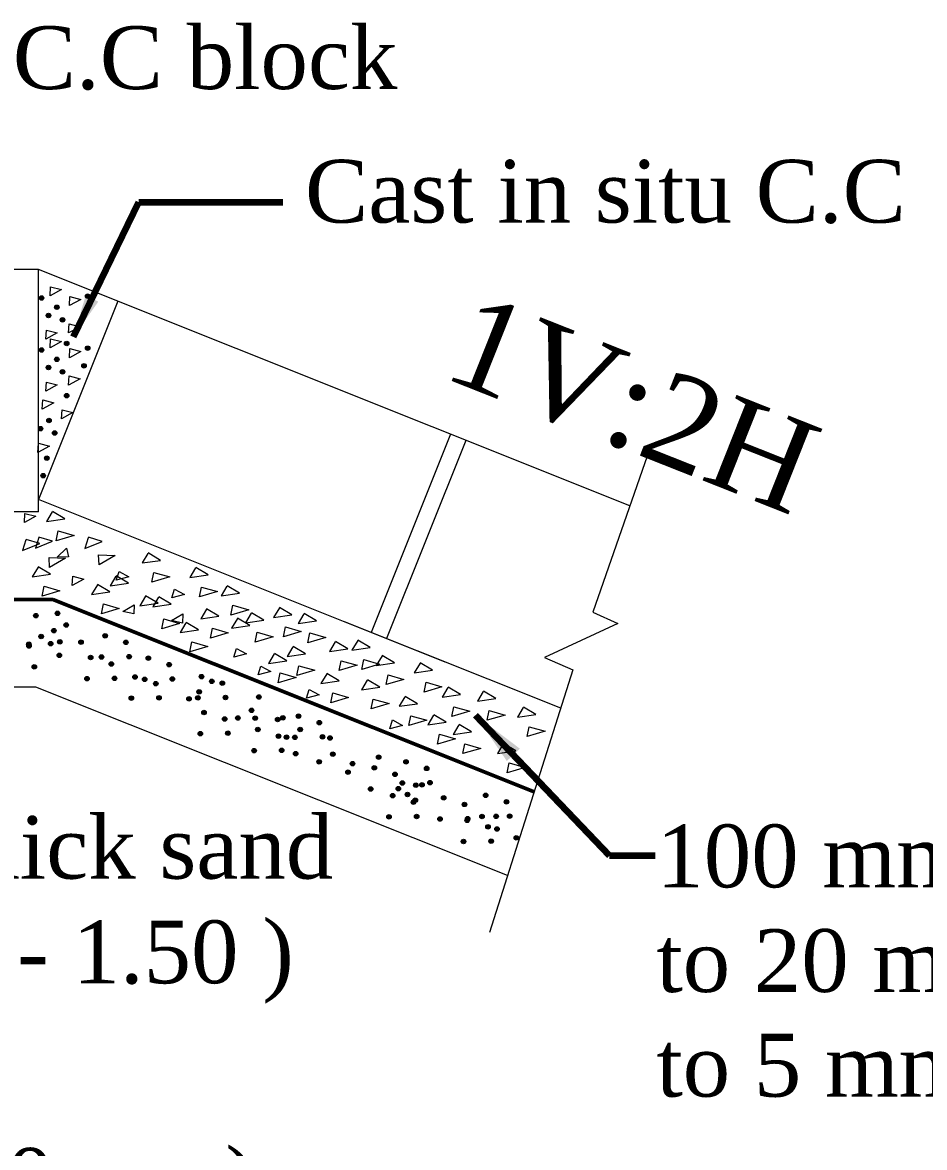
# Model space of a CAD drawing. Header units: metres. Extents: x -2434 to 11656, y -15288 to 8109.
# Drawn here: x -323.94 to -309.12, y -8336.46 to -8317.96 of the extents above; entities that cross this region are included whole.
import ezdxf

# ---------------------------------------------------------------- set-up
doc = ezdxf.new("R2010")
doc.units = ezdxf.units.M
doc.layers.add('LINE', color=7, linetype='Continuous')
doc.styles.get("Standard").update_dxf_attribs({"font": 'times.ttf'})
doc.dimstyles.get("Standard").update_dxf_attribs({"dimtxt": 0.5, "dimasz": 0.4075, "dimexe": 0.364, "dimexo": 0.219, "dimgap": 0.09, "dimtad": 0, "dimdec": 0, "dimlfac": 1000, "dimzin": 0, "dimdsep": 46, "dimtxsty": 'Standard', "dimcen": 0.09, "dimadec": 0, "dimazin": 0, "dimtfac": 1, "dimtdec": 0, "dimtofl": 0, "dimtmove": 0, "dimatfit": 3, "dimfxl": 1, "dimtolj": 1, "dimtzin": 0, "dimarcsym": 0})

msp = doc.modelspace()

# ---------------------------------------------------------------- hatches: boundary and pattern name
at = {"layer": 'LINE', "lineweight": 9, "ltscale": 0.5}
for points in [[(-323.587797, -8322.494836, -1), (-323.661877, -8322.494836, -1)], [(-322.830504, -8322.465357, -1), (-322.904584, -8322.465357, -1)], [(-323.337003, -8322.647137, -1), (-323.411083, -8322.647137, -1)], [(-323.474606, -8322.782104, -1), (-323.548686, -8322.782104, -1)], [(-323.243573, -8322.853485, -1), (-323.317653, -8322.853485, -1)], [(-322.889517, -8322.755226, -1), (-322.963597, -8322.755226, -1)], [(-323.174641, -8323.243922, -1), (-323.248722, -8323.243922, -1)], [(-323.587797, -8323.350785, -1), (-323.661877, -8323.350785, -1)], [(-322.830504, -8323.321307, -1), (-322.904584, -8323.321307, -1)], [(-323.337003, -8323.503086, -1), (-323.411083, -8323.503086, -1)], [(-322.889517, -8323.611175, -1), (-322.963597, -8323.611175, -1)], [(-323.474606, -8323.638054, -1), (-323.548686, -8323.638054, -1)], [(-323.243573, -8323.709434, -1), (-323.317653, -8323.709434, -1)], [(-323.174641, -8324.099871, -1), (-323.248722, -8324.099871, -1)], [(-323.466398, -8324.509452, -1), (-323.540479, -8324.509452, -1)], [(-323.372968, -8324.7158, -1), (-323.447049, -8324.7158, -1)]]:
    msp.add_hatch(color=7, dxfattribs=at).paths.add_polyline_path(points)
at = {"layer": 'LINE', "lineweight": 18, "ltscale": 0.5}
for points in [[(-323.604001, -8324.64442, -1), (-323.678082, -8324.64442, -1)], [(-323.502671, -8325.127408, -1), (-323.576751, -8325.127408, -1)], [(-323.561684, -8325.417276, -1), (-323.635764, -8325.417276, -1)], [(-323.325649, -8327.679038, -1), (-323.39973, -8327.679038, -1)], [(-323.680891, -8327.717775, -1), (-323.754971, -8327.717775, -1)], [(-323.182818, -8327.872071, -1), (-323.256898, -8327.872071, -1)], [(-323.595029, -8328.060657, -1), (-323.669109, -8328.060657, -1)], [(-323.385274, -8327.965437, -1), (-323.459354, -8327.965437, -1)], [(-322.545811, -8328.064034, -1), (-322.613583, -8328.034121, -1)], [(-323.797461, -8328.188314, -1), (-323.871541, -8328.188314, -1)], [(-323.793321, -8328.216555, -1), (-323.867401, -8328.216555, -1)], [(-323.438079, -8328.177818, -1), (-323.512159, -8328.177818, -1)], [(-323.287666, -8328.149577, -1), (-323.361747, -8328.149577, -1)], [(-322.938718, -8328.154033, -1), (-323.012798, -8328.154033, -1)], [(-322.205175, -8328.172039, -1), (-322.272948, -8328.142126, -1)], [(-323.295248, -8328.37085, -1), (-323.369328, -8328.37085, -1)], [(-322.785014, -8328.420802, -1), (-322.852786, -8328.390889, -1)], [(-322.605712, -8328.412391, -1), (-322.673484, -8328.382478, -1)], [(-322.152451, -8328.406309, -1), (-322.220223, -8328.376396, -1)], [(-321.836214, -8328.431625, -1), (-321.903986, -8328.401712, -1)], [(-323.707458, -8328.559437, -1), (-323.781539, -8328.559437, -1)], [(-322.444379, -8328.528807, -1), (-322.512151, -8328.498894, -1)], [(-321.495579, -8328.53963, -1), (-321.563351, -8328.509717, -1)], [(-322.844915, -8328.769159, -1), (-322.912687, -8328.739246, -1)], [(-322.391654, -8328.763077, -1), (-322.459426, -8328.733164, -1)], [(-322.055324, -8328.742868, -1), (-322.123096, -8328.712955, -1)], [(-321.896115, -8328.779982, -1), (-321.963888, -8328.750069, -1)], [(-321.442854, -8328.7739, -1), (-321.510627, -8328.743987, -1)], [(-320.96237, -8328.735726, -1), (-321.030143, -8328.705813, -1)], [(-320.791452, -8328.798662, -1), (-320.865489, -8328.796132, -1)], [(-321.714689, -8328.850872, -1), (-321.782461, -8328.82096, -1)], [(-321.000984, -8328.985358, -1), (-321.068756, -8328.955445, -1)], [(-320.621735, -8328.84373, -1), (-320.689508, -8328.813817, -1)], [(-322.115225, -8329.091224, -1), (-322.182997, -8329.061312, -1)], [(-321.661964, -8329.085143, -1), (-321.729736, -8329.05523, -1)], [(-321.166182, -8329.08652, -1), (-321.240219, -8329.083991, -1)], [(-321.022271, -8329.084082, -1), (-321.090044, -8329.054169, -1)], [(-320.569011, -8329.078, -1), (-320.636783, -8329.048087, -1)], [(-320.020117, -8329.07002, -1), (-320.087889, -8329.040108, -1)], [(-320.92252, -8329.324448, -1), (-320.990292, -8329.294535, -1)], [(-320.140538, -8329.29017, -1), (-320.20831, -8329.260257, -1)], [(-319.368882, -8329.384655, -1), (-319.436655, -8329.354742, -1)], [(-320.581884, -8329.432452, -1), (-320.649657, -8329.402539, -1)], [(-320.365027, -8329.415972, -1), (-320.432799, -8329.386059, -1)], [(-320.080018, -8329.418377, -1), (-320.14779, -8329.388464, -1)], [(-319.712791, -8329.440333, -1), (-319.780563, -8329.41042, -1)], [(-319.626757, -8329.412295, -1), (-319.694529, -8329.382382, -1)], [(-319.028247, -8329.49266, -1), (-319.096019, -8329.462747, -1)], [(-320.982421, -8329.672804, -1), (-321.050193, -8329.642891, -1)], [(-320.52916, -8329.666722, -1), (-320.596932, -8329.636809, -1)], [(-320.038629, -8329.605786, -1), (-320.106402, -8329.575873, -1)], [(-319.697994, -8329.71379, -1), (-319.765766, -8329.683878, -1)], [(-319.565562, -8329.731362, -1), (-319.633335, -8329.701449, -1)], [(-319.428783, -8329.733012, -1), (-319.496556, -8329.703099, -1)], [(-319.341074, -8329.60556, -1), (-319.408846, -8329.575647, -1)], [(-318.975522, -8329.72693, -1), (-319.043295, -8329.697017, -1)], [(-318.852345, -8329.745145, -1), (-318.920117, -8329.715232, -1)], [(-320.09853, -8329.954142, -1), (-320.166303, -8329.92423, -1)], [(-319.645269, -8329.948061, -1), (-319.713042, -8329.918148, -1)], [(-319.416352, -8330.002198, -1), (-319.484124, -8329.972285, -1)], [(-318.806321, -8330.010241, -1), (-318.874093, -8329.980328, -1)], [(-318.05288, -8330.060535, -1), (-318.120653, -8330.030622, -1)], [(-319.03081, -8330.136044, -1), (-319.098582, -8330.106131, -1)], [(-318.555906, -8330.30701, -1), (-318.623679, -8330.277097, -1)], [(-318.481063, -8330.166528, -1), (-318.548836, -8330.136615, -1)], [(-318.123339, -8330.234835, -1), (-318.191111, -8330.204922, -1)], [(-317.603017, -8330.136863, -1), (-317.670789, -8330.10695, -1)], [(-317.262381, -8330.244868, -1), (-317.330154, -8330.214955, -1)], [(-317.782704, -8330.34284, -1), (-317.850476, -8330.312927, -1)], [(-317.662918, -8330.48522, -1), (-317.73069, -8330.455307, -1)], [(-317.209657, -8330.479138, -1), (-317.277429, -8330.449225, -1)], [(-318.18324, -8330.583192, -1), (-318.251012, -8330.553279, -1)], [(-317.729979, -8330.57711, -1), (-317.797751, -8330.547197, -1)], [(-317.577866, -8330.672584, -1), (-317.645639, -8330.642671, -1)], [(-317.442042, -8330.521523, -1), (-317.509814, -8330.49161, -1)], [(-317.339552, -8330.5154, -1), (-317.407325, -8330.485487, -1)], [(-317.821336, -8330.693226, -1), (-317.889108, -8330.663314, -1)], [(-317.480701, -8330.801231, -1), (-317.548473, -8330.771318, -1)], [(-317.450299, -8330.766371, -1), (-317.518071, -8330.736459, -1)], [(-316.983213, -8330.728909, -1), (-317.050985, -8330.698996, -1)], [(-316.642577, -8330.836913, -1), (-316.71035, -8330.807, -1)], [(-316.29321, -8330.68778, -1), (-316.360982, -8330.657867, -1)], [(-315.952575, -8330.795785, -1), (-316.020347, -8330.765872, -1)], [(-317.881237, -8331.041583, -1), (-317.949009, -8331.01167, -1)], [(-317.427976, -8331.035501, -1), (-317.495748, -8331.005588, -1)], [(-316.353111, -8331.036137, -1), (-316.420883, -8331.006224, -1)], [(-316.122767, -8331.033721, -1), (-316.190539, -8331.003808, -1)], [(-315.89985, -8331.030055, -1), (-315.967622, -8331.000142, -1)], [(-317.043114, -8331.077265, -1), (-317.110886, -8331.047352, -1)], [(-316.597469, -8331.098691, -1), (-316.665241, -8331.068778, -1)], [(-316.589853, -8331.071183, -1), (-316.657625, -8331.041271, -1)], [(-316.256833, -8331.206696, -1), (-316.324606, -8331.176783, -1)], [(-316.107825, -8331.241595, -1), (-316.175597, -8331.211682, -1)], [(-315.790388, -8331.386574, -1), (-315.858161, -8331.356661, -1)], [(-316.65737, -8331.447048, -1), (-316.725142, -8331.417135, -1)], [(-316.204109, -8331.440966, -1), (-316.271881, -8331.411053, -1)]]:
    msp.add_hatch(color=7, dxfattribs=at).paths.add_polyline_path(points)

# ---------------------------------------------------------------- linework, layer by layer
at = {"layer": 'LINE', "color": 7, "lineweight": 18, "ltscale": 0.5}
for p, q in [((-323.677179, -8322.026389), (-334.812874, -8322.026389)), ((-323.677179, -8322.026389), (-329.245026, -8322.026389)), ((-313.959717, -8325.913374), (-323.677179, -8322.026389)), ((-323.677179, -8326.013516), (-323.677179, -8322.026389)), ((-322.373338, -8322.547926), (-323.677179, -8325.807529)), ((-316.905775, -8324.734951), (-318.209617, -8327.994554)), ((-316.653303, -8324.835939), (-317.957144, -8328.095543)), ((-323.495608, -8324.930723), (-323.684868, -8325.034024)), ((-316.992147, -8328.481542), (-323.677179, -8325.807529)), ((-323.677179, -8326.013516), (-330.877179, -8326.013516)), ((-323.90734, -8326.18642), (-323.898313, -8326.0363)), ((-323.718079, -8326.083119), (-323.90734, -8326.18642)), ((-323.898313, -8326.0363), (-323.718079, -8326.083119)), ((-323.450284, -8326.013258), (-323.54489, -8326.1716)), ((-323.54489, -8326.1716), (-323.243935, -8326.128437)), ((-323.243935, -8326.128437), (-323.446713, -8326.007281)), ((-323.384401, -8326.48793), (-323.351704, -8326.326094)), ((-323.351704, -8326.326094), (-323.090588, -8326.400904)), ((-323.881731, -8326.470781), (-323.935679, -8326.647167)), ((-323.935679, -8326.647167), (-323.653809, -8326.533211)), ((-323.653809, -8326.533211), (-323.879694, -8326.464123)), ((-323.671116, -8326.431828), (-323.725064, -8326.608214)), ((-323.725064, -8326.608214), (-323.443194, -8326.494258)), ((-323.443194, -8326.494258), (-323.669079, -8326.42517)), ((-323.090588, -8326.400904), (-323.384401, -8326.48793)), ((-322.858041, -8326.436546), (-322.91199, -8326.612932)), ((-322.91199, -8326.612932), (-322.63012, -8326.498976)), ((-322.63012, -8326.498976), (-322.856005, -8326.429888)), ((-323.369377, -8326.756384), (-323.21485, -8326.606011)), ((-323.21485, -8326.606011), (-323.183191, -8326.753032)), ((-322.687436, -8326.716686), (-322.416003, -8326.726809)), ((-322.680439, -8326.881643), (-322.687436, -8326.716686)), ((-322.416003, -8326.726809), (-322.680439, -8326.881643)), ((-321.878256, -8326.693481), (-321.972863, -8326.851823)), ((-321.671908, -8326.808659), (-321.874685, -8326.687504)), ((-323.682077, -8326.921411), (-323.776684, -8327.079753)), ((-323.475729, -8327.03659), (-323.678506, -8326.915434)), ((-323.493513, -8326.925131), (-323.50051, -8326.760173)), ((-323.50051, -8326.760173), (-323.229077, -8326.770297)), ((-323.229077, -8326.770297), (-323.493513, -8326.925131)), ((-323.183191, -8326.753032), (-323.369377, -8326.756384)), ((-321.972863, -8326.851823), (-321.671908, -8326.808659)), ((-323.776684, -8327.079753), (-323.475729, -8327.03659)), ((-323.121658, -8327.219978), (-323.112631, -8327.069858)), ((-323.112631, -8327.069858), (-322.932397, -8327.116677)), ((-322.402915, -8327.068993), (-322.497522, -8327.227335)), ((-322.196567, -8327.184172), (-322.399344, -8327.063016)), ((-322.396908, -8327.133666), (-322.352206, -8326.990073)), ((-322.188421, -8327.078678), (-322.396908, -8327.133666)), ((-322.352206, -8326.990073), (-322.188421, -8327.078678)), ((-321.812374, -8327.168153), (-321.779677, -8327.006317)), ((-321.51856, -8327.081127), (-321.812374, -8327.168153)), ((-321.779677, -8327.006317), (-321.51856, -8327.081127)), ((-321.093104, -8326.93432), (-321.18771, -8327.092663)), ((-321.18771, -8327.092663), (-320.886755, -8327.049499)), ((-320.886755, -8327.049499), (-321.089533, -8326.928343)), ((-323.616195, -8327.396083), (-323.583498, -8327.234247)), ((-323.583498, -8327.234247), (-323.322381, -8327.309057)), ((-322.932397, -8327.116677), (-323.121658, -8327.219978)), ((-322.708373, -8327.211342), (-322.802979, -8327.369684)), ((-322.502024, -8327.32652), (-322.704802, -8327.205364)), ((-322.497522, -8327.227335), (-322.196567, -8327.184172)), ((-321.48469, -8327.423559), (-321.439988, -8327.279965)), ((-321.439988, -8327.279965), (-321.276203, -8327.368571)), ((-321.027221, -8327.408993), (-320.994524, -8327.247157)), ((-320.994524, -8327.247157), (-320.733407, -8327.321966)), ((-320.57864, -8327.233397), (-320.673246, -8327.39174)), ((-320.372291, -8327.348576), (-320.575069, -8327.22742)), ((-323.322381, -8327.309057), (-323.616195, -8327.396083)), ((-322.802979, -8327.369684), (-322.502024, -8327.32652)), ((-321.918109, -8327.399848), (-322.012716, -8327.55819)), ((-321.711761, -8327.515027), (-321.914538, -8327.393871)), ((-321.704293, -8327.412449), (-321.7989, -8327.570791)), ((-321.497945, -8327.527628), (-321.700722, -8327.406472)), ((-321.276203, -8327.368571), (-321.48469, -8327.423559)), ((-320.733407, -8327.321966), (-321.027221, -8327.408993)), ((-320.673246, -8327.39174), (-320.372291, -8327.348576)), ((-322.64249, -8327.686014), (-322.609793, -8327.524178)), ((-322.348676, -8327.598988), (-322.64249, -8327.686014)), ((-322.609793, -8327.524178), (-322.348676, -8327.598988)), ((-322.288869, -8327.647378), (-322.102836, -8327.538371)), ((-322.107295, -8327.688696), (-322.288869, -8327.647378)), ((-322.102836, -8327.538371), (-322.107295, -8327.688696)), ((-322.012716, -8327.55819), (-321.711761, -8327.515027)), ((-321.7989, -8327.570791), (-321.497945, -8327.527628)), ((-320.915992, -8327.611679), (-321.010598, -8327.770021)), ((-320.709643, -8327.726858), (-320.91242, -8327.605702)), ((-320.512757, -8327.70807), (-320.48006, -8327.546234)), ((-320.218943, -8327.621044), (-320.512757, -8327.70807)), ((-320.48006, -8327.546234), (-320.218943, -8327.621044)), ((-319.717343, -8327.59158), (-319.81195, -8327.749922)), ((-319.510995, -8327.706758), (-319.713772, -8327.585603)), ((-321.649951, -8327.933925), (-321.617254, -8327.772089)), ((-321.356137, -8327.846899), (-321.649951, -8327.933925)), ((-321.617254, -8327.772089), (-321.356137, -8327.846899)), ((-321.489027, -8327.799804), (-321.302994, -8327.690797)), ((-321.307453, -8327.841122), (-321.489027, -8327.799804)), ((-321.252448, -8327.83605), (-321.347054, -8327.994392)), ((-321.302994, -8327.690797), (-321.307453, -8327.841122)), ((-321.0461, -8327.951228), (-321.248877, -8327.830073)), ((-321.010598, -8327.770021), (-320.709643, -8327.726858)), ((-320.407741, -8327.763686), (-320.502347, -8327.922028)), ((-320.201392, -8327.878865), (-320.40417, -8327.757709)), ((-320.179048, -8327.679527), (-320.273655, -8327.837869)), ((-320.273655, -8327.837869), (-319.9727, -8327.794706)), ((-319.9727, -8327.794706), (-320.175477, -8327.67355)), ((-319.81195, -8327.749922), (-319.510995, -8327.706758)), ((-319.315701, -8327.688957), (-319.410307, -8327.847299)), ((-319.410307, -8327.847299), (-319.109352, -8327.804136)), ((-319.109352, -8327.804136), (-319.312129, -8327.68298)), ((-315.094201, -8329.24072), (-318.647967, -8327.819214)), ((-321.347054, -8327.994392), (-321.0461, -8327.951228)), ((-320.850109, -8328.086351), (-320.817412, -8327.924515)), ((-320.556295, -8327.999325), (-320.850109, -8328.086351)), ((-320.817412, -8327.924515), (-320.556295, -8327.999325)), ((-320.502347, -8327.922028), (-320.201392, -8327.878865)), ((-320.113166, -8328.154199), (-320.080469, -8327.992364)), ((-320.080469, -8327.992364), (-319.819352, -8328.067173)), ((-319.651461, -8328.066252), (-319.618764, -8327.904416)), ((-319.357647, -8327.979226), (-319.651461, -8328.066252)), ((-319.618764, -8327.904416), (-319.357647, -8327.979226)), ((-319.249818, -8328.163629), (-319.217121, -8328.001794)), ((-319.217121, -8328.001794), (-318.956004, -8328.076603)), ((-321.186566, -8328.310722), (-321.153869, -8328.148886)), ((-321.153869, -8328.148886), (-320.892752, -8328.223696)), ((-319.819352, -8328.067173), (-320.113166, -8328.154199)), ((-318.956004, -8328.076603), (-319.249818, -8328.163629)), ((-318.80058, -8328.147279), (-318.895187, -8328.305621)), ((-318.594232, -8328.262458), (-318.797009, -8328.141302)), ((-318.430363, -8328.127275), (-318.52497, -8328.285617)), ((-318.224015, -8328.242453), (-318.426792, -8328.121298)), ((-320.892752, -8328.223696), (-321.186566, -8328.310722)), ((-320.465302, -8328.402773), (-320.420599, -8328.259179)), ((-320.256815, -8328.347785), (-320.465302, -8328.402773)), ((-320.420599, -8328.259179), (-320.256815, -8328.347785)), ((-319.801528, -8328.346414), (-319.896135, -8328.504756)), ((-319.59518, -8328.461593), (-319.797957, -8328.340437)), ((-319.495968, -8328.228993), (-319.590575, -8328.387335)), ((-319.590575, -8328.387335), (-319.28962, -8328.344171)), ((-319.28962, -8328.344171), (-319.492397, -8328.223016)), ((-318.895187, -8328.305621), (-318.594232, -8328.262458)), ((-318.52497, -8328.285617), (-318.224015, -8328.242453)), ((-318.030772, -8328.377703), (-318.125378, -8328.536045)), ((-317.824423, -8328.492881), (-318.0272, -8328.371725)), ((-320.06571, -8328.692341), (-320.021008, -8328.548748)), ((-320.021008, -8328.548748), (-319.857223, -8328.637353)), ((-319.896135, -8328.504756), (-319.59518, -8328.461593)), ((-319.430086, -8328.703665), (-319.397389, -8328.541829)), ((-319.397389, -8328.541829), (-319.136272, -8328.616639)), ((-318.734698, -8328.621951), (-318.702001, -8328.460115)), ((-318.440884, -8328.534925), (-318.734698, -8328.621951)), ((-318.702001, -8328.460115), (-318.440884, -8328.534925)), ((-318.364481, -8328.601947), (-318.331784, -8328.440111)), ((-318.070667, -8328.514921), (-318.364481, -8328.601947)), ((-318.331784, -8328.440111), (-318.070667, -8328.514921)), ((-318.125378, -8328.536045), (-317.824423, -8328.492881)), ((-317.405866, -8328.499464), (-317.500473, -8328.657806)), ((-317.199518, -8328.614643), (-317.402295, -8328.493487)), ((-319.857223, -8328.637353), (-320.06571, -8328.692341)), ((-319.735646, -8328.821086), (-319.702949, -8328.65925)), ((-319.441832, -8328.73406), (-319.735646, -8328.821086)), ((-319.702949, -8328.65925), (-319.441832, -8328.73406)), ((-319.136272, -8328.616639), (-319.430086, -8328.703665)), ((-318.939658, -8328.675122), (-319.034264, -8328.833464)), ((-318.733309, -8328.790301), (-318.936087, -8328.669145)), ((-318.273644, -8328.77684), (-318.368251, -8328.935182)), ((-318.067296, -8328.892019), (-318.270073, -8328.770863)), ((-317.964889, -8328.852375), (-317.932192, -8328.690539)), ((-317.671075, -8328.765349), (-317.964889, -8328.852375)), ((-317.932192, -8328.690539), (-317.671075, -8328.765349)), ((-317.500473, -8328.657806), (-317.199518, -8328.614643)), ((-323.716849, -8328.893516), (-337.281172, -8328.893516)), ((-315.967101, -8331.993415), (-323.716849, -8328.893516)), ((-319.274404, -8329.075854), (-319.229702, -8328.932261)), ((-319.229702, -8328.932261), (-319.065917, -8329.020866)), ((-319.034264, -8328.833464), (-318.733309, -8328.790301)), ((-318.368251, -8328.935182), (-318.067296, -8328.892019)), ((-317.339984, -8328.974136), (-317.307287, -8328.8123)), ((-317.04617, -8328.88711), (-317.339984, -8328.974136)), ((-317.307287, -8328.8123), (-317.04617, -8328.88711)), ((-316.949495, -8328.902074), (-317.044101, -8329.060416)), ((-316.743146, -8329.017252), (-316.945924, -8328.896097)), ((-316.163369, -8329.079869), (-316.366146, -8328.958713)), ((-319.065917, -8329.020866), (-319.274404, -8329.075854)), ((-318.873775, -8329.149795), (-318.841078, -8328.987959)), ((-318.579961, -8329.062768), (-318.873775, -8329.149795)), ((-318.841078, -8328.987959), (-318.579961, -8329.062768)), ((-318.207762, -8329.251512), (-318.175065, -8329.089676)), ((-318.175065, -8329.089676), (-317.913948, -8329.164486)), ((-317.654647, -8329.050784), (-317.749253, -8329.209126)), ((-317.448298, -8329.165962), (-317.651076, -8329.044807)), ((-317.044101, -8329.060416), (-316.743146, -8329.017252)), ((-316.369718, -8328.964691), (-316.464324, -8329.123033)), ((-316.464324, -8329.123033), (-316.163369, -8329.079869)), ((-317.913948, -8329.164486), (-318.207762, -8329.251512)), ((-317.749253, -8329.209126), (-317.448298, -8329.165962)), ((-316.883612, -8329.376746), (-316.850915, -8329.21491)), ((-316.589798, -8329.28972), (-316.883612, -8329.376746)), ((-316.850915, -8329.21491), (-316.589798, -8329.28972)), ((-316.303835, -8329.439363), (-316.271138, -8329.277527)), ((-316.271138, -8329.277527), (-316.010021, -8329.352337)), ((-315.711499, -8329.230782), (-315.806106, -8329.389124)), ((-315.505151, -8329.345961), (-315.707928, -8329.224805)), ((-317.903239, -8329.576749), (-317.858536, -8329.433156)), ((-317.858536, -8329.433156), (-317.694751, -8329.521761)), ((-317.588764, -8329.525456), (-317.556067, -8329.36362)), ((-317.29495, -8329.43843), (-317.588764, -8329.525456)), ((-317.556067, -8329.36362), (-317.29495, -8329.43843)), ((-317.184573, -8329.356016), (-317.279179, -8329.514358)), ((-317.279179, -8329.514358), (-316.978224, -8329.471195)), ((-316.978224, -8329.471195), (-317.181002, -8329.350039)), ((-316.769309, -8329.512538), (-316.863916, -8329.67088)), ((-316.562961, -8329.627717), (-316.765738, -8329.506561)), ((-316.010021, -8329.352337), (-316.303835, -8329.439363)), ((-315.806106, -8329.389124), (-315.505151, -8329.345961)), ((-317.694751, -8329.521761), (-317.903239, -8329.576749)), ((-317.11869, -8329.830688), (-317.085993, -8329.668852)), ((-317.085993, -8329.668852), (-316.824876, -8329.743662)), ((-316.863916, -8329.67088), (-316.562961, -8329.627717)), ((-315.645617, -8329.705454), (-315.61292, -8329.543619)), ((-315.351803, -8329.618428), (-315.645617, -8329.705454)), ((-315.61292, -8329.543619), (-315.351803, -8329.618428)), ((-316.824876, -8329.743662), (-317.11869, -8329.830688)), ((-316.703427, -8329.98721), (-316.67073, -8329.825374)), ((-316.67073, -8329.825374), (-316.409613, -8329.900184)), ((-316.040608, -8329.825622), (-316.135215, -8329.983964)), ((-315.83426, -8329.940801), (-316.037037, -8329.819645)), ((-316.409613, -8329.900184), (-316.703427, -8329.98721)), ((-316.135215, -8329.983964), (-315.83426, -8329.940801)), ((-315.974726, -8330.300294), (-315.942029, -8330.138458)), ((-315.680912, -8330.213268), (-315.974726, -8330.300294)), ((-315.942029, -8330.138458), (-315.680912, -8330.213268))]:
    msp.add_line(p, q, dxfattribs=at)
at = {"layer": 'LINE', "color": 7, "lineweight": 9, "ltscale": 0.5}
for p, q in [((-323.484893, -8322.45911), (-323.475867, -8322.30899)), ((-323.295633, -8322.355809), (-323.484893, -8322.45911)), ((-323.475867, -8322.30899), (-323.295633, -8322.355809)), ((-323.168539, -8322.620656), (-323.159512, -8322.470536)), ((-323.159512, -8322.470536), (-322.979278, -8322.517355)), ((-322.979278, -8322.517355), (-323.168539, -8322.620656)), ((-323.555473, -8323.171709), (-323.546446, -8323.021589)), ((-323.546446, -8323.021589), (-323.366212, -8323.068407)), ((-323.182598, -8323.070175), (-323.173572, -8322.920055)), ((-322.993338, -8322.966874), (-323.182598, -8323.070175)), ((-323.173572, -8322.920055), (-322.993338, -8322.966874)), ((-323.366212, -8323.068407), (-323.555473, -8323.171709)), ((-323.484893, -8323.315059), (-323.475867, -8323.164939)), ((-323.295633, -8323.211758), (-323.484893, -8323.315059)), ((-323.475867, -8323.164939), (-323.295633, -8323.211758)), ((-323.168539, -8323.476605), (-323.159512, -8323.326486)), ((-322.979278, -8323.373304), (-323.168539, -8323.476605)), ((-323.159512, -8323.326486), (-322.979278, -8323.373304)), ((-323.182598, -8323.926124), (-323.173572, -8323.776004)), ((-323.173572, -8323.776004), (-322.993338, -8323.822823)), ((-323.555473, -8324.027658), (-323.546446, -8323.877538)), ((-323.366212, -8323.924357), (-323.555473, -8324.027658)), ((-323.546446, -8323.877538), (-323.366212, -8323.924357)), ((-322.993338, -8323.822823), (-323.182598, -8323.926124)), ((-323.614289, -8324.321426), (-323.605262, -8324.171306)), ((-323.425028, -8324.218125), (-323.614289, -8324.321426)), ((-323.605262, -8324.171306), (-323.425028, -8324.218125)), ((-323.297934, -8324.482972), (-323.288908, -8324.332852)), ((-323.288908, -8324.332852), (-323.108674, -8324.379671)), ((-323.108674, -8324.379671), (-323.297934, -8324.482972)), ((-323.684868, -8325.034024), (-323.675842, -8324.883905)), ((-323.675842, -8324.883905), (-323.495608, -8324.930723))]:
    msp.add_line(p, q, dxfattribs=at)
at = {"layer": 'LINE', "color": 7, "lineweight": 50, "ltscale": 0.5}
for p, q in [((-323.43953, -8327.453516), (-337.281172, -8327.453516)), ((-315.530651, -8330.617068), (-323.43953, -8327.453516))]:
    msp.add_line(p, q, dxfattribs=at)
at = {"layer": 'LINE', "color": 7, "lineweight": 18, "ltscale": 0.5}
msp.add_lwpolyline([(-313.632669, -8324.969631), (-314.565596, -8327.661719), (-314.154517, -8327.847952), (-315.361497, -8328.406256), (-314.893951, -8328.609233), (-316.264066, -8332.929894)], dxfattribs=at)
at = {"layer": 'LINE', "color": 7, "lineweight": 9, "ltscale": 0.5}
for centre in [(-323.624837, -8322.494836), (-322.867544, -8322.465357), (-323.374043, -8322.647137), (-323.511646, -8322.782104), (-323.280613, -8322.853485), (-322.926557, -8322.755226), (-323.211681, -8323.243922), (-323.624837, -8323.350785), (-322.867544, -8323.321307), (-323.374043, -8323.503086), (-322.926557, -8323.611175), (-323.511646, -8323.638054), (-323.280613, -8323.709434), (-323.211681, -8324.099871), (-323.503438, -8324.509452), (-323.641041, -8324.64442), (-323.410008, -8324.7158)]:
    msp.add_circle(centre, 0.03704, dxfattribs=at)
at = {"layer": 'LINE', "color": 7, "lineweight": 18, "ltscale": 0.5}
for centre in [(-323.539711, -8325.127408), (-323.598724, -8325.417276), (-323.36269, -8327.679038), (-323.717931, -8327.717775), (-323.219858, -8327.872071), (-323.632069, -8328.060657), (-323.422314, -8327.965437), (-322.579697, -8328.049078), (-323.834501, -8328.188314), (-323.830361, -8328.216555), (-323.475119, -8328.177818), (-323.324706, -8328.149577), (-322.975758, -8328.154033), (-322.239062, -8328.157082), (-323.332288, -8328.37085), (-322.8189, -8328.405846), (-322.639598, -8328.397434), (-322.186337, -8328.391353), (-321.8701, -8328.416669), (-323.744498, -8328.559437), (-322.478265, -8328.513851), (-321.529465, -8328.524673), (-322.878801, -8328.754203), (-322.42554, -8328.748121), (-322.08921, -8328.727911), (-321.930001, -8328.765025), (-321.47674, -8328.758943), (-320.996257, -8328.720769), (-320.82847, -8328.797397), (-321.748575, -8328.835916), (-321.03487, -8328.970401), (-320.655621, -8328.828774), (-322.149111, -8329.076268), (-321.69585, -8329.070186), (-321.203201, -8329.085255), (-321.056158, -8329.069126), (-320.602897, -8329.063044), (-320.054003, -8329.055064), (-320.956406, -8329.309491), (-320.174424, -8329.275213), (-319.402768, -8329.369699), (-320.615771, -8329.417496), (-320.398913, -8329.401016), (-320.113904, -8329.403421), (-319.746677, -8329.425377), (-319.660643, -8329.397339), (-319.062133, -8329.477703), (-321.016307, -8329.657848), (-320.563046, -8329.651766), (-320.072515, -8329.590829), (-319.73188, -8329.698834), (-319.599449, -8329.716406), (-319.462669, -8329.718055), (-319.37496, -8329.590603), (-319.009408, -8329.711973), (-318.886231, -8329.730189), (-320.132416, -8329.939186), (-319.679155, -8329.933104), (-319.450238, -8329.987242), (-318.840207, -8329.995285), (-318.086766, -8330.045579), (-319.064696, -8330.121088), (-318.589792, -8330.292054), (-318.514949, -8330.151571), (-318.157225, -8330.219879), (-317.636903, -8330.121907), (-317.296268, -8330.229911), (-317.81659, -8330.327883), (-317.696804, -8330.470263), (-317.243543, -8330.464181), (-318.217126, -8330.568235), (-317.763865, -8330.562154), (-317.611752, -8330.657627), (-317.475928, -8330.506567), (-317.373438, -8330.500444), (-317.855222, -8330.67827), (-317.514587, -8330.786275), (-317.484185, -8330.751415), (-317.017099, -8330.713952), (-316.676464, -8330.821957), (-316.327096, -8330.672824), (-315.986461, -8330.780828), (-317.915123, -8331.026627), (-317.461862, -8331.020545), (-316.386997, -8331.02118), (-316.156653, -8331.018764), (-315.933736, -8331.015098), (-317.077, -8331.062309), (-316.631355, -8331.083735), (-316.623739, -8331.056227), (-316.29072, -8331.191739), (-316.141711, -8331.226639), (-315.824275, -8331.371617), (-316.691256, -8331.432091), (-316.237995, -8331.426009)]:
    msp.add_circle(centre, 0.03704, dxfattribs=at)
msp.add_point((-321.024648, -8328.694454), dxfattribs=at)

# ---------------------------------------------------------------- texts
at = {"layer": 'LINE', "color": 7, "lineweight": 13, "ltscale": 0.5, "char_height": 1.03193343, "width": 39.65808448, "attachment_point": 1}
for s, insert in [('400x400x200 C.C block', (-333.060305, -8318.026417)), ('\\pi-2.177,l2.177;Cast in situ C.C (1:3:6)', (-319.296599, -8320.222408)), ('100 mm thick sand \\P(FM: 1.00 - 1.50 )', (-330.736702, -8331.010591)), ('100 mm thick pick jhama chips (40 mm\\Pto 20 mm well graded at top & 20 mm \\Pto 5 mm well graded at bottom) ', (-313.522662, -8331.153666)), ('{\\fTimes New Roman|b0|i0|c0|p18; Geo-textile filter\\P (thickness >= 3.00 mm)}', (-335.39763, -8334.753287))]:
    msp.add_mtext(s, dxfattribs=dict(at, insert=insert))
at = {"layer": 'LINE', "color": 0, "linetype": 'ByBlock', "lineweight": -3, "ltscale": 0.5, "insert": (-316.514907, -8322.379134), "char_height": 1.51254019, "attachment_point": 1, "rotation": 338.3676371}
msp.add_mtext('{\\C7;1V:2H}', dxfattribs=at)

# ---------------------------------------------------------------- leaders
at = {"layer": 'LINE', "color": 7, "lineweight": 9, "ltscale": 0.5}
for points, override in [([(-323.102579, -8323.133516), (-322.024025, -8320.919262), (-319.657927, -8320.919262)], {"dimtxt": 0.9, "dimasz": 0.7, "dimclrd": 7, "dimclre": 7, "dimclrt": 7, "dimlwd": 65535, "dimlwe": 65535}), ([(-316.493702, -8329.355305), (-314.293575, -8331.664125), (-313.543906, -8331.664125)], {"dimtxt": 1.2, "dimasz": 0.9, "dimclrd": 7, "dimclre": 7, "dimclrt": 7, "dimlwd": 65535, "dimlwe": 65535})]:
    msp.add_leader(points, dimstyle='Standard', override=override, dxfattribs=at)

doc.saveas('drawing.dxf')
